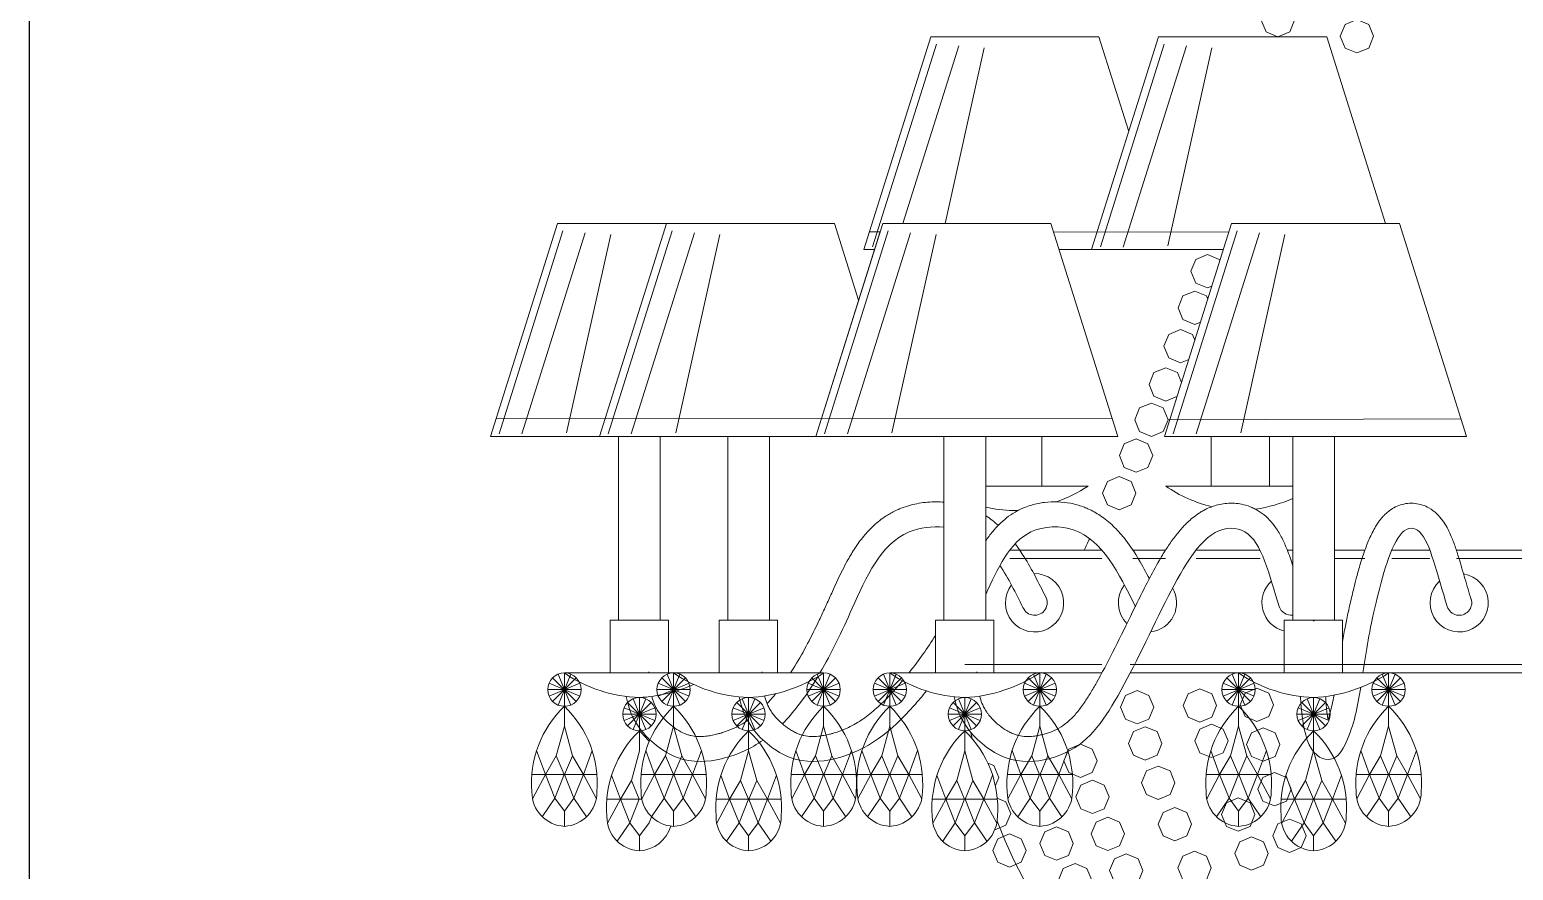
# Model space of a CAD drawing. Header units: inches. Extents: x 274057 to 444617, y 490067 to 635630.
# Drawn here: x 325724.4 to 325946.8, y 532542.6 to 532668.7 of the extents above; entities that cross this region are included whole.
import ezdxf

# ---------------------------------------------------------------- set-up
doc = ezdxf.new("R2010")
doc.units = ezdxf.units.IN
doc.header["$MEASUREMENT"] = 0
doc.linetypes.add('HIDDEN', pattern=[0.375, 0.25, -0.125])
for name, color, linetype in [('CQ SPOT DETAIL DIMENSION', 9, 'Continuous'), ('CQ-legend tex box', 3, 'Continuous'), ('E-LITE-FIXT-NORM-CEILING', 3, 'Continuous')]:
    doc.layers.add(name, color=color, linetype=linetype)
doc.layers.add('Glass', color=4, linetype='Continuous', lineweight=0)

# ---------------------------------------------------------------- blocks, each defined once
blk = doc.blocks.new('crystal ch 21')
at = {"layer": 'Glass', "lineweight": 0}
for p, q in [((38913.41, 39402.71), (38875.11, 39524.48)), ((39050, 39402.71), (39011.7, 39524.48)), ((38872.99, 39403.36), (38846.47, 39522.23)), ((38899.69, 39402.61), (38861.72, 39523.34)), ((39006.6, 39416.72), (38983.06, 39522.23)), ((39031.84, 39416.72), (38998.31, 39523.34)), ((38829.25, 39291.21), (38802.73, 39410.07)), ((38855.96, 39290.46), (38817.99, 39411.19)), ((38869.67, 39290.56), (38831.38, 39412.33)), ((38941.56, 39411.71), (38836.35, 39411.63)), ((39038.47, 39291.21), (39011.95, 39410.07)), ((39065.18, 39290.46), (39027.21, 39411.19)), ((39078.89, 39290.56), (39040.6, 39412.33)), ((39084.15, 39288.98), (39045.44, 39412.04)), ((39051.9, 39411.79), (39045.52, 39411.79)), ((39168.16, 39291.21), (39141.64, 39410.07)), ((39194.87, 39290.46), (39156.9, 39411.19)), ((39208.58, 39290.56), (39170.29, 39412.33)), ((39233.65, 39291.21), (39207.13, 39410.07)), ((39260.35, 39290.46), (39222.38, 39411.19)), ((39274.07, 39290.56), (39235.77, 39412.33)), ((38872.83, 39299.04), (38697.04, 39299.47)), ((39275.92, 39299.78), (38906.26, 39299.47)), ((38731.25, 39133.19), (38749.73, 39140.85)), ((38749.73, 39133.19), (38731.25, 39140.85)), ((38749.73, 39140.85), (38731.25, 39133.19)), ((38731.25, 39140.85), (38749.73, 39133.19)), ((38733.42, 39129.95), (38747.56, 39144.09)), ((38747.56, 39129.95), (38733.42, 39144.09)), ((38747.56, 39144.09), (38733.42, 39129.95)), ((38733.42, 39144.09), (38747.56, 39129.95)), ((38736.67, 39127.78), (38744.32, 39146.26)), ((38744.32, 39127.78), (38736.67, 39146.26)), ((38744.32, 39146.26), (38736.67, 39127.78)), ((38736.67, 39146.26), (38744.32, 39127.78)), ((38740.49, 39127.02), (38740.49, 39147.02)), ((38740.49, 39147.02), (38740.49, 39127.02)), ((38821.25, 39133.19), (38839.73, 39140.85)), ((38839.73, 39133.19), (38821.25, 39140.85)), ((38839.73, 39140.85), (38821.25, 39133.19)), ((38821.25, 39140.85), (38839.73, 39133.19)), ((38823.42, 39129.95), (38837.56, 39144.09)), ((38837.56, 39129.95), (38823.42, 39144.09)), ((38837.56, 39144.09), (38823.42, 39129.95)), ((38823.42, 39144.09), (38837.56, 39129.95)), ((38826.67, 39127.78), (38834.32, 39146.26)), ((38834.32, 39127.78), (38826.67, 39146.26)), ((38834.32, 39146.26), (38826.67, 39127.78)), ((38826.67, 39146.26), (38834.32, 39127.78)), ((38830.49, 39127.02), (38830.49, 39147.02)), ((38830.49, 39147.02), (38830.49, 39127.02)), ((38940.47, 39133.19), (38958.95, 39140.85)), ((38958.95, 39133.19), (38940.47, 39140.85)), ((38958.95, 39140.85), (38940.47, 39133.19)), ((38940.47, 39140.85), (38958.95, 39133.19)), ((38942.64, 39129.95), (38956.78, 39144.09)), ((38956.78, 39129.95), (38942.64, 39144.09)), ((38956.78, 39144.09), (38942.64, 39129.95)), ((38942.64, 39144.09), (38956.78, 39129.95)), ((38945.89, 39127.78), (38953.54, 39146.26)), ((38953.54, 39127.78), (38945.89, 39146.26)), ((38953.54, 39146.26), (38945.89, 39127.78)), ((38945.89, 39146.26), (38953.54, 39127.78)), ((38949.71, 39127.02), (38949.71, 39147.02)), ((38949.71, 39147.02), (38949.71, 39127.02)), ((39030.47, 39133.19), (39048.95, 39140.85)), ((39048.95, 39133.19), (39030.47, 39140.85)), ((39048.95, 39140.85), (39030.47, 39133.19)), ((39030.47, 39140.85), (39048.95, 39133.19)), ((39032.64, 39129.95), (39046.78, 39144.09)), ((39046.78, 39129.95), (39032.64, 39144.09)), ((39046.78, 39144.09), (39032.64, 39129.95)), ((39032.64, 39144.09), (39046.78, 39129.95)), ((39035.89, 39127.78), (39043.54, 39146.26)), ((39043.54, 39127.78), (39035.89, 39146.26)), ((39043.54, 39146.26), (39035.89, 39127.78)), ((39035.89, 39146.26), (39043.54, 39127.78)), ((39039.71, 39127.02), (39039.71, 39147.02)), ((39039.71, 39147.02), (39039.71, 39127.02)), ((39070.16, 39133.19), (39088.64, 39140.85)), ((39088.64, 39133.19), (39070.16, 39140.85)), ((39088.64, 39140.85), (39070.16, 39133.19)), ((39070.16, 39140.85), (39088.64, 39133.19)), ((39072.33, 39129.95), (39086.47, 39144.09)), ((39086.47, 39129.95), (39072.33, 39144.09)), ((39086.47, 39144.09), (39072.33, 39129.95)), ((39072.33, 39144.09), (39086.47, 39129.95)), ((39075.58, 39127.78), (39083.23, 39146.26)), ((39083.23, 39127.78), (39075.58, 39146.26)), ((39083.23, 39146.26), (39075.58, 39127.78)), ((39075.58, 39146.26), (39083.23, 39127.78)), ((39079.4, 39127.02), (39079.4, 39147.02)), ((39079.4, 39147.02), (39079.4, 39127.02)), ((39160.16, 39133.19), (39178.64, 39140.85)), ((39178.64, 39133.19), (39160.16, 39140.85)), ((39178.64, 39140.85), (39160.16, 39133.19)), ((39160.16, 39140.85), (39178.64, 39133.19)), ((39162.33, 39129.95), (39176.47, 39144.09)), ((39176.47, 39129.95), (39162.33, 39144.09)), ((39176.47, 39144.09), (39162.33, 39129.95)), ((39162.33, 39144.09), (39176.47, 39129.95)), ((39165.58, 39127.78), (39173.23, 39146.26)), ((39173.23, 39127.78), (39165.58, 39146.26)), ((39173.23, 39146.26), (39165.58, 39127.78)), ((39165.58, 39146.26), (39173.23, 39127.78)), ((39169.4, 39127.02), (39169.4, 39147.02)), ((39169.4, 39147.02), (39169.4, 39127.02)), ((39225.65, 39133.19), (39244.13, 39140.85)), ((39244.13, 39133.19), (39225.65, 39140.85)), ((39244.13, 39140.85), (39225.65, 39133.19)), ((39225.65, 39140.85), (39244.13, 39133.19)), ((39227.82, 39129.95), (39241.96, 39144.09)), ((39241.96, 39129.95), (39227.82, 39144.09)), ((39241.96, 39144.09), (39227.82, 39129.95)), ((39227.82, 39144.09), (39241.96, 39129.95)), ((39231.06, 39127.78), (39238.72, 39146.26)), ((39238.72, 39127.78), (39231.06, 39146.26)), ((39238.72, 39146.26), (39231.06, 39127.78)), ((39231.06, 39146.26), (39238.72, 39127.78)), ((39234.89, 39127.02), (39234.89, 39147.02)), ((39234.89, 39147.02), (39234.89, 39127.02)), ((38730.49, 39137.02), (38750.49, 39137.02)), ((38750.49, 39137.02), (38730.49, 39137.02)), ((38785.49, 39112.3), (38785.49, 39132.3)), ((38785.49, 39132.3), (38785.49, 39112.3)), ((38820.49, 39137.02), (38840.49, 39137.02)), ((38840.49, 39137.02), (38820.49, 39137.02)), ((38939.71, 39137.02), (38959.71, 39137.02)), ((38959.71, 39137.02), (38939.71, 39137.02)), ((38994.71, 39112.3), (38994.71, 39132.3)), ((38994.71, 39132.3), (38994.71, 39112.3)), ((39029.71, 39137.02), (39049.71, 39137.02)), ((39049.71, 39137.02), (39029.71, 39137.02)), ((39069.4, 39137.02), (39089.4, 39137.02)), ((39089.4, 39137.02), (39069.4, 39137.02)), ((39124.4, 39112.3), (39124.4, 39132.3)), ((39124.4, 39132.3), (39124.4, 39112.3)), ((39159.4, 39137.02), (39179.4, 39137.02)), ((39179.4, 39137.02), (39159.4, 39137.02)), ((39189.89, 39112.3), (39189.89, 39132.3)), ((39189.89, 39132.3), (39189.89, 39112.3)), ((39224.89, 39137.02), (39244.89, 39137.02)), ((39244.89, 39137.02), (39224.89, 39137.02)), ((38776.25, 39118.47), (38794.73, 39126.12)), ((38794.73, 39118.47), (38776.25, 39126.12)), ((38794.73, 39126.12), (38776.25, 39118.47)), ((38776.25, 39126.12), (38794.73, 39118.47)), ((38778.42, 39115.23), (38792.56, 39129.37)), ((38792.56, 39115.23), (38778.42, 39129.37)), ((38792.56, 39129.37), (38778.42, 39115.23)), ((38778.42, 39129.37), (38792.56, 39115.23)), ((38781.67, 39113.06), (38789.32, 39131.54)), ((38789.32, 39113.06), (38781.67, 39131.54)), ((38789.32, 39131.54), (38781.67, 39113.06)), ((38781.67, 39131.54), (38789.32, 39113.06)), ((38985.47, 39118.47), (39003.95, 39126.12)), ((39003.95, 39118.47), (38985.47, 39126.12)), ((39003.95, 39126.12), (38985.47, 39118.47)), ((38985.47, 39126.12), (39003.95, 39118.47)), ((38987.64, 39115.23), (39001.78, 39129.37)), ((39001.78, 39115.23), (38987.64, 39129.37)), ((39001.78, 39129.37), (38987.64, 39115.23)), ((38987.64, 39129.37), (39001.78, 39115.23)), ((38990.89, 39113.06), (38998.54, 39131.54)), ((38998.54, 39113.06), (38990.89, 39131.54)), ((38998.54, 39131.54), (38990.89, 39113.06)), ((38990.89, 39131.54), (38998.54, 39113.06)), ((39115.16, 39118.47), (39133.64, 39126.12)), ((39133.64, 39118.47), (39115.16, 39126.12)), ((39133.64, 39126.12), (39115.16, 39118.47)), ((39115.16, 39126.12), (39133.64, 39118.47)), ((39117.33, 39115.23), (39131.47, 39129.37)), ((39131.47, 39115.23), (39117.33, 39129.37)), ((39131.47, 39129.37), (39117.33, 39115.23)), ((39117.33, 39129.37), (39131.47, 39115.23)), ((39120.58, 39113.06), (39128.23, 39131.54)), ((39128.23, 39113.06), (39120.58, 39131.54)), ((39128.23, 39131.54), (39120.58, 39113.06)), ((39120.58, 39131.54), (39128.23, 39113.06)), ((39180.65, 39118.47), (39199.13, 39126.12)), ((39199.13, 39118.47), (39180.65, 39126.12)), ((39199.13, 39126.12), (39180.65, 39118.47)), ((39180.65, 39126.12), (39199.13, 39118.47)), ((39182.82, 39115.23), (39196.96, 39129.37)), ((39196.96, 39115.23), (39182.82, 39129.37)), ((39196.96, 39129.37), (39182.82, 39115.23)), ((39182.82, 39129.37), (39196.96, 39115.23)), ((39186.06, 39113.06), (39193.72, 39131.54)), ((39193.72, 39113.06), (39186.06, 39131.54)), ((39193.72, 39131.54), (39186.06, 39113.06)), ((39186.06, 39131.54), (39193.72, 39113.06)), ((38775.49, 39122.3), (38795.49, 39122.3)), ((38795.49, 39122.3), (38775.49, 39122.3)), ((38984.71, 39122.3), (39004.71, 39122.3)), ((39004.71, 39122.3), (38984.71, 39122.3)), ((39114.4, 39122.3), (39134.4, 39122.3)), ((39134.4, 39122.3), (39114.4, 39122.3)), ((39179.89, 39122.3), (39199.89, 39122.3)), ((39199.89, 39122.3), (39179.89, 39122.3)), ((38720.82, 39086.05), (38741.75, 39086.05)), ((38760.16, 39086.05), (38739.23, 39086.05)), ((38810.82, 39086.05), (38831.75, 39086.05)), ((38850.16, 39086.05), (38829.23, 39086.05)), ((38930.04, 39086.05), (38950.97, 39086.05)), ((38969.39, 39086.05), (38948.46, 39086.05)), ((39020.04, 39086.05), (39040.97, 39086.05)), ((39059.39, 39086.05), (39038.46, 39086.05)), ((39059.73, 39086.05), (39080.66, 39086.05)), ((39099.07, 39086.05), (39078.14, 39086.05)), ((39149.73, 39086.05), (39170.66, 39086.05)), ((39189.07, 39086.05), (39168.14, 39086.05)), ((39215.22, 39086.05), (39236.15, 39086.05)), ((39254.56, 39086.05), (39233.63, 39086.05)), ((38765.82, 39071.33), (38786.75, 39071.33)), ((38805.16, 39071.33), (38784.23, 39071.33)), ((38975.04, 39071.33), (38995.97, 39071.33)), ((39014.39, 39071.33), (38993.46, 39071.33)), ((39104.73, 39071.33), (39125.66, 39071.33)), ((39144.07, 39071.33), (39123.14, 39071.33)), ((39188.5, 39071.33), (39191.15, 39071.33)), ((39209.56, 39071.33), (39188.63, 39071.33))]:
    blk.add_line(p, q, dxfattribs=at)
for points in [[(38806.9, 39548.82), (38799.83, 39545.89), (38796.9, 39538.82), (38799.83, 39531.75), (38806.9, 39528.82), (38813.98, 39531.75), (38816.9, 39538.82), (38813.98, 39545.89)], [(38759.52, 39539.11), (38752.45, 39536.18), (38749.52, 39529.11), (38752.45, 39522.03), (38759.52, 39519.11), (38766.59, 39522.03), (38769.52, 39529.11), (38766.59, 39536.18)], [(38882.83, 39309.04), (38875.76, 39306.11), (38872.83, 39299.04), (38875.76, 39291.97), (38882.83, 39289.04), (38889.9, 39291.97), (38892.83, 39299.04), (38889.9, 39306.11)], [(38772.99, 39288.98), (38797.99, 39288.98), (38797.99, 39178.78), (38772.99, 39178.78)], [(38892.01, 39287.5), (38884.94, 39284.57), (38882.01, 39277.5), (38884.94, 39270.43), (38892.01, 39267.5), (38899.08, 39270.43), (38902.01, 39277.5), (38899.08, 39284.57)], [(38982.21, 39288.98), (39007.21, 39288.98), (39007.21, 39178.78), (38982.21, 39178.78)], [(39111.9, 39288.98), (39136.9, 39288.98), (39136.9, 39178.78), (39111.9, 39178.78)], [(39177.39, 39288.98), (39202.39, 39288.98), (39202.39, 39178.78), (39177.39, 39178.78)], [(38902.09, 39264.91), (38895.02, 39261.98), (38892.09, 39254.91), (38895.02, 39247.84), (38902.09, 39244.91), (38909.16, 39247.84), (38912.09, 39254.91), (38909.16, 39261.98)], [(38768.13, 39178.78), (38803.13, 39178.78), (38803.13, 39147.02), (38768.13, 39147.02)], [(38977.35, 39178.78), (39012.35, 39178.78), (39012.35, 39147.02), (38977.35, 39147.02)], [(39107.04, 39178.78), (39142.04, 39178.78), (39142.04, 39147.02), (39107.04, 39147.02)], [(39172.52, 39178.78), (39207.53, 39178.78), (39207.53, 39147.02), (39172.52, 39147.02)], [(38819.49, 39137.92), (38812.42, 39134.99), (38809.49, 39127.92), (38812.42, 39120.85), (38819.49, 39117.92), (38826.56, 39120.85), (38829.49, 39127.92), (38826.56, 39134.99)], [(38853.69, 39137.51), (38846.62, 39134.58), (38843.69, 39127.51), (38846.62, 39120.43), (38853.69, 39117.51), (38860.76, 39120.43), (38863.69, 39127.51), (38860.76, 39134.58)], [(38891.35, 39136.46), (38884.28, 39133.53), (38881.35, 39126.46), (38884.28, 39119.39), (38891.35, 39116.46), (38898.42, 39119.39), (38901.35, 39126.46), (38898.42, 39133.53)], [(38815.69, 39114.08), (38808.62, 39111.15), (38805.69, 39104.08), (38808.62, 39097), (38815.69, 39094.08), (38822.76, 39097), (38825.69, 39104.08), (38822.76, 39111.15)], [(38846.72, 39116.26), (38839.65, 39113.33), (38836.72, 39106.26), (38839.65, 39099.19), (38846.72, 39096.26), (38853.79, 39099.19), (38856.72, 39106.26), (38853.79, 39113.33)], [(38886.47, 39114.75), (38879.4, 39111.82), (38876.47, 39104.75), (38879.4, 39097.68), (38886.47, 39094.75), (38893.54, 39097.68), (38896.47, 39104.75), (38893.54, 39111.82)], [(38925.34, 39104.32), (38918.27, 39101.39), (38915.34, 39094.32), (38918.27, 39087.24), (38925.34, 39084.32), (38932.41, 39087.24), (38935.34, 39094.32), (38932.41, 39101.39)], [(38878.66, 39091.19), (38871.59, 39088.26), (38868.66, 39081.19), (38871.59, 39074.12), (38878.66, 39071.19), (38885.73, 39074.12), (38888.66, 39081.19), (38885.73, 39088.26)], [(38808.91, 39087.25), (38801.84, 39084.32), (38798.91, 39077.25), (38801.84, 39070.18), (38808.91, 39067.25), (38815.98, 39070.18), (38818.91, 39077.25), (38815.98, 39084.32)], [(38918.11, 39082.65), (38911.04, 39079.72), (38908.11, 39072.65), (38911.04, 39065.58), (38918.11, 39062.65), (38925.18, 39065.58), (38928.11, 39072.65), (38925.18, 39079.72)], [(38830.68, 39072.02), (38823.61, 39069.09), (38820.68, 39062.02), (38823.61, 39054.95), (38830.68, 39052.02), (38837.75, 39054.95), (38840.68, 39062.02), (38837.75, 39069.09)], [(38868.69, 39066.29), (38861.62, 39063.36), (38858.69, 39056.29), (38861.62, 39049.21), (38868.69, 39046.29), (38875.76, 39049.21), (38878.69, 39056.29), (38875.76, 39063.36)], [(38799.96, 39059.34), (38792.89, 39056.41), (38789.96, 39049.34), (38792.89, 39042.27), (38799.96, 39039.34), (38807.03, 39042.27), (38809.96, 39049.34), (38807.03, 39056.41)], [(38908.91, 39060.45), (38901.84, 39057.52), (38898.91, 39050.45), (38901.84, 39043.38), (38908.91, 39040.45), (38915.98, 39043.38), (38918.91, 39050.45), (38915.98, 39057.52)], [(38939.66, 39054.64), (38932.58, 39051.71), (38929.66, 39044.64), (38932.58, 39037.57), (38939.66, 39034.64), (38946.73, 39037.57), (38949.66, 39044.64), (38946.73, 39051.71)], [(38822.66, 39048.68), (38815.59, 39045.75), (38812.66, 39038.68), (38815.59, 39031.61), (38822.66, 39028.68), (38829.73, 39031.61), (38832.66, 39038.68), (38829.73, 39045.75)], [(38967.9, 39050.49), (38960.83, 39047.56), (38957.9, 39040.49), (38960.83, 39033.42), (38967.9, 39030.49), (38974.98, 39033.42), (38977.9, 39040.49), (38974.98, 39047.56)], [(38856.91, 39040.03), (38849.84, 39037.1), (38846.91, 39030.03), (38849.84, 39022.96), (38856.91, 39020.03), (38863.98, 39022.96), (38866.91, 39030.03), (38863.98, 39037.1)], [(38897.86, 39038.49), (38890.79, 39035.56), (38887.86, 39028.49), (38890.79, 39021.42), (38897.86, 39018.49), (38904.93, 39021.42), (38907.86, 39028.49), (38904.93, 39035.56)], [(38928.6, 39032.68), (38921.53, 39029.75), (38918.6, 39022.68), (38921.53, 39015.61), (38928.6, 39012.68), (38935.67, 39015.61), (38938.6, 39022.68), (38935.67, 39029.75)]]:
    blk.add_lwpolyline(points, close=True, dxfattribs=at)
for points in [[(38742.38, 39416.72), (38777.65, 39528.88), (38878.48, 39528.88), (38918.66, 39401.13), (38839.65, 39401.13)], [(39048.87, 39401.13), (39055.25, 39401.13), (39015.07, 39528.88), (39015.07, 39528.88), (38914.25, 39528.88), (38896.36, 39472.02)], [(38696.06, 39288.98), (38874.93, 39288.98), (38834.75, 39416.72), (38834.75, 39416.72), (38733.92, 39416.72), (38693.74, 39288.98), (38872.61, 39288.98)], [(38905.28, 39288.98), (39084.15, 39288.98), (39043.97, 39416.72), (39043.97, 39416.72), (38943.14, 39416.72), (38902.96, 39288.98), (39081.83, 39288.98)], [(39034.97, 39288.98), (39213.84, 39288.98), (39173.66, 39416.72), (39173.66, 39416.72), (39072.83, 39416.72), (39058.4, 39370.84)], [(39100.46, 39288.98), (39279.32, 39288.98), (39239.14, 39416.72), (39239.14, 39416.72), (39138.32, 39416.72)], [(38874.07, 39401.13), (38938.23, 39401.13)], [(38876.39, 39401.13), (38938.23, 39401.13)], [(39048.87, 39401.13), (39052.93, 39401.13)], [(38846.55, 39379.2), (38849.15, 39378.12), (38856.22, 39381.05), (38859.15, 39388.12), (38856.22, 39395.19), (38849.15, 39398.12), (38842.08, 39395.19), (38841.76, 39394.43)], [(38853.33, 39357.64), (38856.81, 39356.2), (38863.88, 39359.12), (38866.81, 39366.2), (38863.88, 39373.27), (38856.81, 39376.2), (38849.74, 39373.27), (38848.99, 39371.45)], [(38860.39, 39335.2), (38865.3, 39333.17), (38872.37, 39336.1), (38875.3, 39343.17), (38872.37, 39350.24), (38865.3, 39353.17), (38858.22, 39350.24), (38856.77, 39346.72)], [(38867.13, 39313.14), (38874.2, 39310.21), (38881.27, 39313.14), (38884.2, 39320.21), (38881.27, 39327.29), (38874.2, 39330.21), (38867.13, 39327.29), (38864.71, 39321.45)], [(38846.87, 39288.98), (38846.87, 39259.17), (38811.86, 39259.17), (38811.86, 39288.98)], [(38982.21, 39259.17), (38948.45, 39259.17), (38948.45, 39288.98)], [(39032.65, 39288.98), (39211.52, 39288.98)], [(39098.14, 39288.98), (39277, 39288.98)], [(38920.82, 39259.17), (38982.21, 39259.17)], [(38666.86, 39220.71), (38633.84, 39220.71)], [(38666.86, 39215.71), (38633.84, 39215.71)], [(38666.86, 39220.71), (38699.87, 39220.71)], [(38666.86, 39215.71), (38699.87, 39215.71)], [(38715.77, 39220.71), (38738.66, 39220.71)], [(38715.77, 39215.71), (38738.66, 39215.71)], [(38754.75, 39220.71), (38772.99, 39220.71)], [(38754.75, 39215.71), (38772.99, 39215.71)], [(38797.99, 39220.71), (38801.27, 39220.71)], [(38817.64, 39220.71), (38856.02, 39220.71)], [(38817.64, 39215.71), (38856.02, 39215.71)], [(38874.35, 39220.71), (38893.85, 39220.71)], [(38874.35, 39215.71), (38893.85, 39215.71)], [(38912.6, 39220.71), (38967.76, 39220.71)], [(38912.6, 39215.71), (38967.76, 39215.71)], [(38438.19, 39152.02), (38666.86, 39152.02)], [(38895.52, 39152.02), (38666.86, 39152.02)], [(38994.71, 39152.02), (38912.49, 39152.02)], [(38438.19, 39147.02), (38666.86, 39147.02)], [(38895.52, 39147.02), (38666.86, 39147.02)], [(38994.71, 39147.02), (38912.49, 39147.02)], [(38740.49, 39055), (38740.49, 39064.02), (38734.76, 39071.85), (38729.1, 39086.06), (38723.79, 39100.49), (38729.1, 39086.06), (38735.63, 39097.22), (38740.49, 39115.08), (38740.49, 39127.02), (38740.49, 39115.08), (38735.63, 39097.22), (38740.38, 39086.05), (38734.76, 39071.85), (38727.21, 39060.78), (38734.76, 39071.85), (38729.1, 39086.06), (38721.35, 39071.55), (38729.1, 39086.06), (38720.82, 39086.05), (38740.38, 39086.05)], [(38740.49, 39055), (38740.49, 39064.02), (38746.23, 39071.85), (38751.89, 39086.06), (38757.19, 39100.49), (38751.89, 39086.06), (38745.36, 39097.22), (38740.49, 39115.08), (38740.49, 39127.02), (38740.49, 39115.08), (38745.36, 39097.22), (38740.61, 39086.05), (38746.23, 39071.85), (38753.78, 39060.78), (38746.23, 39071.85), (38751.89, 39086.06), (38759.63, 39071.55), (38751.89, 39086.06), (38760.16, 39086.05), (38740.61, 39086.05)], [(38830.49, 39055), (38830.49, 39064.02), (38824.76, 39071.85), (38819.1, 39086.06), (38813.79, 39100.49), (38819.1, 39086.06), (38825.63, 39097.22), (38830.49, 39115.08), (38830.49, 39127.02), (38830.49, 39115.08), (38825.63, 39097.22), (38830.38, 39086.05), (38824.76, 39071.85), (38817.21, 39060.78), (38824.76, 39071.85), (38819.1, 39086.06), (38811.35, 39071.55), (38819.1, 39086.06), (38810.82, 39086.05), (38830.38, 39086.05)], [(38830.49, 39055), (38830.49, 39064.02), (38836.23, 39071.85), (38841.89, 39086.06), (38847.19, 39100.49), (38841.89, 39086.06), (38835.36, 39097.22), (38830.49, 39115.08), (38830.49, 39127.02), (38830.49, 39115.08), (38835.36, 39097.22), (38830.61, 39086.05), (38836.23, 39071.85), (38843.78, 39060.78), (38836.23, 39071.85), (38841.89, 39086.06), (38849.63, 39071.55), (38841.89, 39086.06), (38850.16, 39086.05), (38830.61, 39086.05)], [(38949.71, 39055), (38949.71, 39064.02), (38943.98, 39071.85), (38938.32, 39086.06), (38933.02, 39100.49), (38938.32, 39086.06), (38944.85, 39097.22), (38949.71, 39115.08), (38949.71, 39127.02), (38949.71, 39115.08), (38944.85, 39097.22), (38949.6, 39086.05), (38943.98, 39071.85), (38936.43, 39060.78), (38943.98, 39071.85), (38938.32, 39086.06), (38930.58, 39071.55), (38938.32, 39086.06), (38930.04, 39086.05), (38949.6, 39086.05)], [(38949.71, 39055), (38949.71, 39064.02), (38955.45, 39071.85), (38961.11, 39086.06), (38966.41, 39100.49), (38961.11, 39086.06), (38954.58, 39097.22), (38949.71, 39115.08), (38949.71, 39127.02), (38949.71, 39115.08), (38954.58, 39097.22), (38949.83, 39086.05), (38955.45, 39071.85), (38963, 39060.78), (38955.45, 39071.85), (38961.11, 39086.06), (38968.85, 39071.55), (38961.11, 39086.06), (38969.39, 39086.05), (38949.83, 39086.05)], [(39039.71, 39055), (39039.71, 39064.02), (39033.98, 39071.85), (39028.32, 39086.06), (39023.02, 39100.49), (39028.32, 39086.06), (39034.85, 39097.22), (39039.71, 39115.08), (39039.71, 39127.02), (39039.71, 39115.08), (39034.85, 39097.22), (39039.6, 39086.05), (39033.98, 39071.85), (39026.43, 39060.78), (39033.98, 39071.85), (39028.32, 39086.06), (39020.58, 39071.55), (39028.32, 39086.06), (39020.04, 39086.05), (39039.6, 39086.05)], [(39039.71, 39055), (39039.71, 39064.02), (39045.45, 39071.85), (39051.11, 39086.06), (39056.41, 39100.49), (39051.11, 39086.06), (39044.58, 39097.22), (39039.71, 39115.08), (39039.71, 39127.02), (39039.71, 39115.08), (39044.58, 39097.22), (39039.83, 39086.05), (39045.45, 39071.85), (39053, 39060.78), (39045.45, 39071.85), (39051.11, 39086.06), (39058.85, 39071.55), (39051.11, 39086.06), (39059.39, 39086.05), (39039.83, 39086.05)], [(39079.4, 39055), (39079.4, 39064.02), (39073.67, 39071.85), (39068.01, 39086.06), (39062.7, 39100.49), (39068.01, 39086.06), (39074.54, 39097.22), (39079.4, 39115.08), (39079.4, 39127.02), (39079.4, 39115.08), (39074.54, 39097.22), (39079.29, 39086.05), (39073.67, 39071.85), (39066.12, 39060.78), (39073.67, 39071.85), (39068.01, 39086.06), (39060.26, 39071.55), (39068.01, 39086.06), (39059.73, 39086.05), (39079.29, 39086.05)], [(39079.4, 39055), (39079.4, 39064.02), (39085.14, 39071.85), (39090.8, 39086.06), (39096.1, 39100.49), (39090.8, 39086.06), (39084.27, 39097.22), (39079.4, 39115.08), (39079.4, 39127.02), (39079.4, 39115.08), (39084.27, 39097.22), (39079.52, 39086.05), (39085.14, 39071.85), (39092.69, 39060.78), (39085.14, 39071.85), (39090.8, 39086.06), (39098.54, 39071.55), (39090.8, 39086.06), (39099.07, 39086.05), (39079.52, 39086.05)], [(39169.4, 39055), (39169.4, 39064.02), (39163.67, 39071.85), (39158.01, 39086.06), (39152.7, 39100.49), (39158.01, 39086.06), (39164.54, 39097.22), (39169.4, 39115.08), (39169.4, 39127.02), (39169.4, 39115.08), (39164.54, 39097.22), (39169.29, 39086.05), (39163.67, 39071.85), (39156.12, 39060.78), (39163.67, 39071.85), (39158.01, 39086.06), (39150.26, 39071.55), (39158.01, 39086.06), (39149.73, 39086.05), (39169.29, 39086.05)], [(39169.4, 39055), (39169.4, 39064.02), (39175.14, 39071.85), (39180.8, 39086.06), (39186.1, 39100.49), (39180.8, 39086.06), (39174.27, 39097.22), (39169.4, 39115.08), (39169.4, 39127.02), (39169.4, 39115.08), (39174.27, 39097.22), (39169.52, 39086.05), (39175.14, 39071.85), (39182.69, 39060.78), (39175.14, 39071.85), (39180.8, 39086.06), (39188.54, 39071.55), (39180.8, 39086.06), (39189.07, 39086.05), (39169.52, 39086.05)], [(39234.89, 39055), (39234.89, 39064.02), (39229.15, 39071.85), (39223.5, 39086.06), (39218.19, 39100.49), (39223.5, 39086.06), (39230.02, 39097.22), (39234.89, 39115.08), (39234.89, 39127.02), (39234.89, 39115.08), (39230.02, 39097.22), (39234.77, 39086.05), (39229.15, 39071.85), (39221.61, 39060.78), (39229.15, 39071.85), (39223.5, 39086.06), (39215.75, 39071.55), (39223.5, 39086.06), (39215.22, 39086.05), (39234.77, 39086.05)], [(39234.89, 39055), (39234.89, 39064.02), (39240.62, 39071.85), (39246.28, 39086.06), (39251.59, 39100.49), (39246.28, 39086.06), (39239.75, 39097.22), (39234.89, 39115.08), (39234.89, 39127.02), (39234.89, 39115.08), (39239.75, 39097.22), (39235.01, 39086.05), (39240.62, 39071.85), (39248.17, 39060.78), (39240.62, 39071.85), (39246.28, 39086.06), (39254.03, 39071.55), (39246.28, 39086.06), (39254.56, 39086.05), (39235.01, 39086.05)], [(38785.49, 39040.28), (38785.49, 39049.3), (38779.76, 39057.13), (38774.1, 39071.33), (38768.79, 39085.77), (38774.1, 39071.33), (38780.63, 39082.5), (38785.49, 39100.36), (38785.49, 39112.3), (38785.49, 39100.36), (38780.63, 39082.5), (38785.38, 39071.33), (38779.76, 39057.13), (38772.21, 39046.06), (38779.76, 39057.13), (38774.1, 39071.33), (38766.35, 39056.83), (38774.1, 39071.33), (38765.82, 39071.33), (38785.38, 39071.33)], [(38785.49, 39040.28), (38785.49, 39049.3), (38791.23, 39057.13), (38796.89, 39071.33), (38802.19, 39085.77), (38796.89, 39071.33), (38790.36, 39082.5), (38785.49, 39100.36), (38785.49, 39112.3), (38785.49, 39100.36), (38790.36, 39082.5), (38785.61, 39071.33), (38791.23, 39057.13), (38798.78, 39046.06), (38791.23, 39057.13), (38796.89, 39071.33), (38804.63, 39056.83), (38796.89, 39071.33), (38805.16, 39071.33), (38785.61, 39071.33)], [(38994.71, 39040.28), (38994.71, 39049.3), (38988.98, 39057.13), (38983.32, 39071.33), (38978.02, 39085.77), (38983.32, 39071.33), (38989.85, 39082.5), (38994.71, 39100.36), (38994.71, 39112.3), (38994.71, 39100.36), (38989.85, 39082.5), (38994.6, 39071.33), (38988.98, 39057.13), (38981.43, 39046.06), (38988.98, 39057.13), (38983.32, 39071.33), (38975.58, 39056.83), (38983.32, 39071.33), (38975.04, 39071.33), (38994.6, 39071.33)], [(38994.71, 39040.28), (38994.71, 39049.3), (39000.45, 39057.13), (39006.11, 39071.33), (39011.41, 39085.77), (39006.11, 39071.33), (38999.58, 39082.5), (38994.71, 39100.36), (38994.71, 39112.3), (38994.71, 39100.36), (38999.58, 39082.5), (38994.83, 39071.33), (39000.45, 39057.13), (39008, 39046.06), (39000.45, 39057.13), (39006.11, 39071.33), (39013.85, 39056.83), (39006.11, 39071.33), (39014.39, 39071.33), (38994.83, 39071.33)], [(39124.4, 39040.28), (39124.4, 39049.3), (39118.67, 39057.13), (39113.01, 39071.33), (39107.7, 39085.77), (39113.01, 39071.33), (39119.54, 39082.5), (39124.4, 39100.36), (39124.4, 39112.3), (39124.4, 39100.36), (39119.54, 39082.5), (39124.29, 39071.33), (39118.67, 39057.13), (39111.12, 39046.06), (39118.67, 39057.13), (39113.01, 39071.33), (39105.26, 39056.83), (39113.01, 39071.33), (39104.73, 39071.33), (39124.29, 39071.33)], [(39124.4, 39040.28), (39124.4, 39049.3), (39130.14, 39057.13), (39135.8, 39071.33), (39141.1, 39085.77), (39135.8, 39071.33), (39129.27, 39082.5), (39124.4, 39100.36), (39124.4, 39112.3), (39124.4, 39100.36), (39129.27, 39082.5), (39124.52, 39071.33), (39130.14, 39057.13), (39137.69, 39046.06), (39130.14, 39057.13), (39135.8, 39071.33), (39143.54, 39056.83), (39135.8, 39071.33), (39144.07, 39071.33), (39124.52, 39071.33)], [(39189.89, 39040.28), (39189.89, 39049.3), (39195.62, 39057.13), (39201.28, 39071.33), (39206.59, 39085.77), (39201.28, 39071.33), (39194.75, 39082.5), (39189.89, 39100.36), (39189.89, 39112.3), (39189.89, 39100.36), (39194.75, 39082.5), (39190.01, 39071.33), (39195.62, 39057.13), (39203.17, 39046.06), (39195.62, 39057.13), (39201.28, 39071.33), (39209.03, 39056.83), (39201.28, 39071.33), (39209.56, 39071.33), (39190.01, 39071.33)], [(38980.86, 39092.92), (38977.26, 39091.43), (38974.33, 39084.35), (38976.37, 39079.42)], [(38975.24, 39071.91), (38970.03, 39069.76), (38967.1, 39062.69), (38970.03, 39055.61), (38976.81, 39052.8)], [(39189.89, 39040.28), (39189.89, 39049.3), (39184.15, 39057.13), (39182.7, 39060.79)]]:
    blk.add_lwpolyline(points, dxfattribs=at)
for points in [[(38797.99, 39259.17), (38874.23, 39259.17, -0.090772), (38846.55, 39246.8, -0.090772)], [(38939.67, 39249.72, -0.058633), (38920.82, 39259.17)], [(38820.36, 39245.34, -0.064728), (38797.99, 39251.74)], [(38982.21, 39246.58, -0.049223), (38965.82, 39244.45, -0.009049), (38962.56, 39244.67, -0.009049)], [(38923.21, 39220.71, -0.00134), (38919.81, 39227.57, -0.00134)], [(38740.49, 39147.02), (38830.49, 39147.02, -0.143523), (38785.49, 39132.3, -0.119734)], [(38785.49, 39132.3, -0.133521), (38740.49, 39147.02)], [(38949.71, 39147.02), (39039.71, 39147.02, -0.143523), (38994.71, 39132.3, -0.133521), (38949.71, 39147.02, 0.755489)], [(39079.4, 39147.02), (39169.4, 39147.02, -0.143523), (39124.4, 39132.3, -0.133521), (39079.4, 39147.02, 0.755489)], [(39144.89, 39147.02), (39234.89, 39147.02, -0.143523), (39189.89, 39132.3, -0.093471), (39157.38, 39140.15, -0.093471)]]:
    blk.add_lwpolyline(points, format="xyb", dxfattribs=at)
for centre in [(38740.49, 39137.02), (38830.49, 39137.02), (38949.71, 39137.02), (39039.71, 39137.02), (39079.4, 39137.02), (39169.4, 39137.02), (39234.89, 39137.02), (38785.49, 39122.3), (38994.71, 39122.3), (39124.4, 39122.3), (39189.89, 39122.3)]:
    blk.add_circle(centre, 10, dxfattribs=at)
for centre, radius, start, end in [((38698.16, 39189.14), 17.5, 98.59598, 47.83886), ((38952.9, 39189.14), 17.5, 88.56042, 37.78815), ((38799.02, 39189.25), 17.5, 283.59121, 47.83886), ((38885.15, 39189.14), 17.5, 149.47545, 263.55766), ((38885.15, 39189.14), 17.5, 314.71384, 37.85728), ((38698.16, 39189.14), 7.5, 162.13965, 342.13967), ((38799.02, 39189.25), 7.5, 262.11663, 342.13967), ((38952.85, 39189.18), 7.52, 148.90652, 338.16921), ((38799.02, 39189.25), 17.5, 216.71689, 219.36987), ((38784.53, 39080.89), 63.77, 133.67185, 184.61894), ((38696.46, 39080.89), 63.77, 355.38106, 46.32815), ((38874.53, 39080.89), 63.77, 133.67185, 184.61894), ((38786.46, 39080.89), 63.77, 355.38106, 46.32815), ((38993.75, 39080.89), 63.77, 133.67185, 184.61894), ((38905.68, 39080.89), 63.77, 355.38106, 46.32815), ((39083.75, 39080.89), 63.77, 133.67185, 184.61894), ((38995.68, 39080.89), 63.77, 355.38106, 46.32815), ((39123.44, 39080.89), 63.77, 133.67185, 184.61894), ((39035.37, 39080.89), 63.77, 355.38106, 46.32815), ((39213.44, 39080.89), 63.77, 133.67185, 184.61894), ((39125.37, 39080.89), 63.77, 355.38106, 46.32815), ((39278.92, 39080.89), 63.77, 133.67185, 184.61894), ((39190.85, 39080.89), 63.77, 355.38106, 46.32815), ((38829.53, 39066.17), 63.77, 133.67185, 184.61894), ((38741.46, 39066.17), 63.77, 355.38106, 46.32815), ((39038.75, 39066.17), 63.77, 133.67185, 184.61894), ((38666.86, 39178.22), 331.06, 347.69015, 348.33746), ((38950.68, 39066.17), 63.77, 355.38106, 46.32815), ((39168.44, 39066.17), 63.77, 133.67185, 184.61894), ((39080.37, 39066.17), 63.77, 355.38106, 46.32815), ((39233.92, 39066.17), 63.77, 133.67185, 141.47606), ((39145.85, 39066.17), 63.77, 355.38106, 46.32815), ((38741.53, 39075.54), 20.57, 179.40321, 267.09837), ((38739.45, 39075.54), 20.57, 272.90163, 0.59679), ((38831.53, 39075.54), 20.57, 179.40321, 267.09837), ((38829.45, 39075.54), 20.57, 272.90163, 0.59679), ((38950.75, 39075.54), 20.57, 179.40321, 267.09837), ((38948.67, 39075.54), 20.57, 272.90163, 0.59679), ((39040.75, 39075.54), 20.57, 179.40321, 267.09837), ((39038.67, 39075.54), 20.57, 272.90163, 0.59679), ((39080.44, 39075.54), 20.57, 179.40321, 267.09837), ((39078.36, 39075.54), 20.57, 272.90163, 0.59679), ((39170.44, 39075.54), 20.57, 179.40321, 267.09837), ((39168.36, 39075.54), 20.57, 272.90163, 0.59679), ((39235.93, 39075.54), 20.57, 179.40321, 267.09837), ((39233.85, 39075.54), 20.57, 272.90163, 0.59679), ((38786.53, 39060.82), 20.57, 179.40321, 267.09837), ((38784.45, 39060.82), 20.57, 272.90163, 0.59679), ((38995.75, 39060.82), 20.57, 179.40321, 267.09837), ((38993.67, 39060.82), 20.57, 272.90163, 0.59679), ((39125.44, 39060.82), 20.57, 179.40321, 267.09837), ((39123.36, 39060.82), 20.57, 272.90163, 0.59679), ((39188.85, 39060.82), 20.57, 272.90163, 0.59679), ((38666.86, 39178.22), 331.06, 201.27032, 270), ((38666.86, 39178.22), 331.06, 270, 338.72968), ((39190.93, 39060.82), 20.57, 195.96784, 267.09837)]:
    blk.add_arc(centre, radius, start, end, dxfattribs=at)
for points, knots in [([(38690.89, 39191.01), (38692.26, 39195.23), (38693.52, 39199.49), (38695.96, 39207.84), (38697.13, 39211.92), (38699.08, 39218.3), (38699.85, 39220.71), (38701.47, 39225.37), (38702.33, 39227.63), (38703.94, 39231.33), (38704.65, 39232.8), (38706.24, 39235.73), (38707.12, 39237.18), (38708.76, 39239.43), (38709.4, 39240.23), (38710.55, 39241.51), (38711.02, 39242), (38712.92, 39243.83), (38714.55, 39245.09), (38717.61, 39246.8), (38718.9, 39247.38), (38721.65, 39248.29), (38723.1, 39248.62), (38726.09, 39248.95), (38727.61, 39248.95), (38730.6, 39248.63), (38732.06, 39248.31), (38734.82, 39247.41), (38736.12, 39246.83), (38738.53, 39245.5), (38739.64, 39244.75), (38741.31, 39243.43), (38741.92, 39242.89), (38743.01, 39241.86), (38743.48, 39241.37), (38744.37, 39240.39), (38744.79, 39239.89), (38746.15, 39238.21), (38746.98, 39237.01), (38748.51, 39234.59), (38749.21, 39233.36), (38750.52, 39230.86), (38751.13, 39229.59), (38752.83, 39225.83), (38753.83, 39223.27), (38755.72, 39218.02), (38756.59, 39215.34), (38758.22, 39209.95), (38758.99, 39207.23), (38760.29, 39202.33), (38760.85, 39200.13), (38761.75, 39196.48), (38762.11, 39195), (38762.86, 39191.84), (38763.24, 39190.18), (38763.97, 39186.95), (38764.31, 39185.39), (38765.3, 39180.85), (38765.88, 39177.99), (38767.05, 39171.97), (38767.61, 39168.85), (38768.13, 39165.8)], [0, 0, 0, 0, 13.412984, 13.412984, 26.825967, 26.825967, 35.292611, 35.292611, 43.759255, 43.759255, 49.511693, 49.511693, 55.264131, 55.264131, 58.459349, 58.459349, 60.430874, 60.430874, 65.942261, 65.942261, 69.442008, 69.442008, 72.941756, 72.941756, 76.441503, 76.441503, 79.94125, 79.94125, 83.440997, 83.440997, 86.940744, 86.940744, 89.186138, 89.186138, 91.108236, 91.108236, 93.030334, 93.030334, 97.644227, 97.644227, 102.25812, 102.25812, 106.872013, 106.872013, 115.722652, 115.722652, 124.573291, 124.573291, 133.42393, 133.42393, 140.822408, 140.822408, 146.046976, 146.046976, 152.363525, 152.363525, 158.680074, 158.680074, 171.313172, 171.313172, 186.555048, 186.555048, 186.555048, 186.555048]), ([(38797.99, 39211.39), (38799.05, 39214.67), (38800.15, 39217.9), (38802.32, 39223.36), (38803.31, 39225.62), (38805.56, 39230.06), (38806.82, 39232.25), (38809.37, 39235.9), (38810.55, 39237.38), (38813.21, 39240.22), (38814.7, 39241.58), (38817.1, 39243.37), (38817.88, 39243.89), (38819.46, 39244.86), (38820.25, 39245.3), (38821.86, 39246.1), (38822.69, 39246.46), (38825.2, 39247.44), (38826.92, 39247.94), (38831.56, 39248.87), (38834.53, 39249.04), (38840.39, 39248.58), (38843.29, 39247.95), (38847.34, 39246.53), (38848.56, 39246.03), (38850.51, 39245.09), (38851.26, 39244.7), (38852.74, 39243.86), (38853.46, 39243.43), (38855.56, 39242.06), (38856.88, 39241.08), (38860.13, 39238.42), (38861.97, 39236.65), (38865.43, 39232.94), (38867.05, 39231), (38870.15, 39226.96), (38871.62, 39224.87), (38874.46, 39220.59), (38875.83, 39218.39), (38879.48, 39212.25), (38881.67, 39208.23), (38885.87, 39200.2), (38887.88, 39196.19), (38891.73, 39188.42), (38893.59, 39184.62), (38899.05, 39173.47), (38902.5, 39166.4), (38909.21, 39153.11), (38912.47, 39146.91), (38916.94, 39139.05), (38918.17, 39136.96), (38920.62, 39132.95), (38921.82, 39131.06), (38924.51, 39127.1), (38925.98, 39125.11), (38928.97, 39121.52), (38930.48, 39119.93), (38933.6, 39117.1), (38935.21, 39115.86), (38938.73, 39113.64), (38940.63, 39112.67), (38943.55, 39111.5), (38944.35, 39111.21), (38946.02, 39110.67), (38946.9, 39110.41), (38948.29, 39110.05), (38948.76, 39109.94), (38949.71, 39109.72), (38950.18, 39109.62), (38951.61, 39109.35), (38952.56, 39109.2), (38955.05, 39108.93), (38956.57, 39108.86), (38959.54, 39108.99), (38960.99, 39109.17), (38963.08, 39109.65), (38963.75, 39109.84), (38964.81, 39110.2), (38965.21, 39110.34), (38966.02, 39110.67), (38966.45, 39110.85), (38967.75, 39111.46), (38968.66, 39111.94), (38971.11, 39113.4), (38972.68, 39114.49), (38975.66, 39116.89), (38977.07, 39118.2), (38978.91, 39120.15), (38979.46, 39120.78), (38980.35, 39121.87), (38980.71, 39122.32), (38981.37, 39123.22), (38981.68, 39123.67), (38982.55, 39125.01), (38983.05, 39125.9), (38984.18, 39128.15), (38984.73, 39129.52), (38985.42, 39131.7), (38985.62, 39132.43), (38985.81, 39133.19)], [21.423623, 21.423623, 21.423623, 21.423623, 31.901248, 31.901248, 39.484297, 39.484297, 47.067345, 47.067345, 52.441909, 52.441909, 57.816472, 57.816472, 60.214303, 60.214303, 62.497185, 62.497185, 64.780067, 64.780067, 69.345831, 69.345831, 76.905435, 76.905435, 84.465038, 84.465038, 87.810541, 87.810541, 89.940409, 89.940409, 92.070278, 92.070278, 96.330015, 96.330015, 103.121347, 103.121347, 109.912679, 109.912679, 116.704011, 116.704011, 123.495343, 123.495343, 135.363943, 135.363943, 147.232544, 147.232544, 159.101144, 159.101144, 182.838345, 182.838345, 206.575546, 206.575546, 215.583187, 215.583187, 224.590829, 224.590829, 235.809056, 235.809056, 247.027282, 247.027282, 258.245509, 258.245509, 269.463736, 269.463736, 273.425033, 273.425033, 277.402444, 277.402444, 279.418713, 279.418713, 281.434982, 281.434982, 285.467521, 285.467521, 292.038942, 292.038942, 298.610364, 298.610364, 301.697807, 301.697807, 303.544066, 303.544066, 305.390324, 305.390324, 309.082842, 309.082842, 315.21577, 315.21577, 321.348698, 321.348698, 324.241337, 324.241337, 326.421969, 326.421969, 328.602602, 328.602602, 332.963866, 332.963866, 339.483195, 339.483195, 342.703485, 342.703485, 342.703485, 342.703485]), ([(38884.04, 39203.71), (38884.25, 39204.11), (38884.45, 39204.51), (38886.75, 39208.89), (38888.94, 39212.86), (38893.71, 39220.63), (38896.28, 39224.43), (38901.19, 39230.54), (38903.35, 39232.96), (38908.1, 39237.5), (38910.69, 39239.62), (38915.8, 39243.03), (38918.24, 39244.4), (38921.79, 39245.98), (38922.77, 39246.38), (38925.01, 39247.2), (38926.27, 39247.61), (38928.8, 39248.3), (38930.07, 39248.6), (38933.92, 39249.33), (38936.5, 39249.62), (38941.69, 39249.8), (38944.29, 39249.69), (38949.46, 39249.07), (38952.04, 39248.56), (38956, 39247.42), (38957.41, 39246.94), (38959.79, 39245.99), (38960.77, 39245.56), (38962.68, 39244.63), (38963.62, 39244.13), (38966.34, 39242.55), (38968.04, 39241.39), (38971.23, 39238.9), (38972.72, 39237.57), (38975.5, 39234.82), (38976.79, 39233.39), (38979.52, 39230.09), (38980.92, 39228.2), (38982.21, 39226.27)], [10.519437, 10.519437, 10.519437, 10.519437, 11.699465, 11.699465, 23.398931, 23.398931, 35.098396, 35.098396, 43.225886, 43.225886, 51.353375, 51.353375, 57.8925, 57.8925, 60.306872, 60.306872, 63.309757, 63.309757, 66.312643, 66.312643, 72.318413, 72.318413, 78.324183, 78.324183, 84.329953, 84.329953, 87.703226, 87.703226, 90.071576, 90.071576, 92.439926, 92.439926, 97.176627, 97.176627, 101.913327, 101.913327, 106.650028, 106.650028, 112.58923, 112.58923, 112.58923, 112.58923]), ([(39007.21, 39249.55), (39008.78, 39249.68), (39010.35, 39249.74), (39015.36, 39249.74), (39018.79, 39249.45), (39025.6, 39248.28), (39028.96, 39247.4), (39033.3, 39245.77), (39034.35, 39245.33), (39036.38, 39244.41), (39037.37, 39243.91), (39040.28, 39242.35), (39042.12, 39241.19), (39046.41, 39238.13), (39048.75, 39236.12), (39053.02, 39231.89), (39054.96, 39229.66), (39058.53, 39225.07), (39060.16, 39222.71), (39063.18, 39217.93), (39064.58, 39215.5), (39067.94, 39209.28), (39069.78, 39205.46), (39072.41, 39199.79), (39073.27, 39197.88), (39074.72, 39194.67), (39075.31, 39193.35), (39077.06, 39189.46), (39078.23, 39186.9), (39080.55, 39181.88), (39081.7, 39179.42), (39085.19, 39172.15), (39087.52, 39167.49), (39092.4, 39158.32), (39094.96, 39153.83), (39098.13, 39148.73), (39098.68, 39147.87), (39099.22, 39147.02)], [70.229589, 70.229589, 70.229589, 70.229589, 73.668455, 73.668455, 81.160213, 81.160213, 88.651971, 88.651971, 91.042948, 91.042948, 93.433926, 93.433926, 98.215881, 98.215881, 105.233128, 105.233128, 112.250374, 112.250374, 119.267621, 119.267621, 126.284868, 126.284868, 137.262225, 137.262225, 142.940018, 142.940018, 146.987452, 146.987452, 155.082319, 155.082319, 163.177187, 163.177187, 179.366922, 179.366922, 196.479947, 196.479947, 199.989527, 199.989527, 199.989527, 199.989527]), ([(38705.16, 39186.38), (38711.67, 39206.5), (38717.22, 39234.68), (38736.39, 39234.75), (38750.81, 39180.76), (38753.81, 39160.85), (38755.88, 39147.02)], [0, 0, 0, 0, 60.535523, 89.887896, 147.025584, 214.341231, 214.341231, 214.341231, 214.341231]), ([(38805.98, 39186.38), (38812.5, 39206.5), (38818.04, 39234.68), (38851.34, 39234.75), (38879.51, 39180.39), (38904.98, 39125.41), (38929.22, 39095.61), (38969.8, 39092.08), (38994.82, 39112.25), (38999.83, 39126.22), (39001.06, 39132.74)], [0, 0, 0, 0, 60.535523, 89.887896, 147.025584, 215.392797, 277.7608, 302.849652, 326.231247, 345.874488, 345.874488, 345.874488, 345.874488]), ([(38892.41, 39187.02), (38902.32, 39206.92), (38917.19, 39236.36), (38963.72, 39234.85), (38974.83, 39209.98), (38982.21, 39194.04)], [0.639857, 0.639857, 0.639857, 0.639857, 60.535523, 89.887896, 138.66877, 138.66877, 138.66877, 138.66877]), ([(39007.21, 39234.49), (39014.3, 39235.23), (39042.37, 39231.75), (39060.22, 39189.33), (39074.73, 39158.87), (39081.64, 39147.02)], [69.094466, 69.094466, 69.094466, 69.094466, 89.887896, 147.025584, 189.925954, 189.925954, 189.925954, 189.925954]), ([(38946.41, 39193.07), (38948.34, 39196.94), (38950.31, 39200.91), (38954.52, 39208.88), (38956.75, 39212.87), (38960.86, 39219.42), (38962.62, 39222.02), (38964.52, 39224.55)], [0, 0, 0, 0, 11.648115, 11.648115, 23.29623, 23.29623, 31.138475, 31.138475, 31.138475, 31.138475]), ([(39012.35, 39169.48), (39014.74, 39165.7), (39017.2, 39162.02), (39022.37, 39154.7), (39025.09, 39151.07), (39028.01, 39147.4), (39028.16, 39147.21), (39028.31, 39147.02)], [173.117995, 173.117995, 173.117995, 173.117995, 186.602657, 186.602657, 200.780679, 200.780679, 201.549404, 201.549404, 201.549404, 201.549404]), ([(39032.11, 39142.37), (39033.03, 39141.28), (39033.95, 39140.2), (39035.98, 39137.87), (39037.1, 39136.62), (39040.33, 39133.07), (39042.44, 39130.87), (39047.26, 39126.2), (39049.96, 39123.81), (39055.47, 39119.56), (39058.27, 39117.69), (39064.11, 39114.43), (39067.15, 39113.04), (39071.58, 39111.49), (39072.76, 39111.12), (39074.59, 39110.6), (39075.22, 39110.44), (39076.42, 39110.14), (39076.99, 39110.01), (39078.1, 39109.77), (39078.66, 39109.66), (39080.31, 39109.35), (39081.39, 39109.2), (39084.02, 39108.92), (39085.54, 39108.86), (39088.46, 39108.98), (39089.87, 39109.16), (39091.86, 39109.6), (39092.47, 39109.77), (39093.42, 39110.07), (39093.77, 39110.19), (39094.81, 39110.58), (39095.55, 39110.9), (39097.08, 39111.65), (39097.88, 39112.08), (39100.22, 39113.48), (39101.79, 39114.59), (39104.77, 39117.01), (39106.18, 39118.33), (39107.99, 39120.27), (39108.53, 39120.88), (39109.74, 39122.36), (39110.35, 39123.2), (39111.45, 39124.88), (39111.93, 39125.72), (39113.05, 39127.9), (39113.61, 39129.27), (39114.36, 39131.55), (39114.6, 39132.41), (39114.82, 39133.3)], [207.986788, 207.986788, 207.986788, 207.986788, 212.623892, 212.623892, 218.172534, 218.172534, 228.860004, 228.860004, 242.532437, 242.532437, 256.20487, 256.20487, 269.877303, 269.877303, 274.684622, 274.684622, 277.140614, 277.140614, 279.280581, 279.280581, 281.420548, 281.420548, 285.700482, 285.700482, 292.040251, 292.040251, 298.380019, 298.380019, 301.207794, 301.207794, 302.814456, 302.814456, 306.027778, 306.027778, 309.2411, 309.2411, 315.394957, 315.394957, 321.548813, 321.548813, 324.377317, 324.377317, 328.478308, 328.478308, 332.579299, 332.579299, 339.087962, 339.087962, 342.852924, 342.852924, 342.852924, 342.852924]), ([(39082.95, 39144.8), (39086.66, 39138.6), (39093.3, 39128.66), (39100.85, 39119.88), (39104.16, 39116.54)], [192.615644, 192.615644, 192.615644, 192.615644, 215.392797, 231.240253, 231.240253, 231.240253, 231.240253]), ([(38757.21, 39138.38), (38758.98, 39127.35), (38762.6, 39109.3), (38773.53, 39092.08), (38789.93, 39098.82), (38792.8, 39122.56), (38793.34, 39132.91)], [227.809736, 227.809736, 227.809736, 227.809736, 277.7608, 302.849652, 326.231247, 348.60845, 348.60845, 348.60845, 348.60845]), ([(38773.23, 39133.77), (38773.6, 39131.77), (38774, 39129.79), (38775.14, 39124.7), (38775.94, 39121.66), (38776.83, 39118.85)], [238.781151, 238.781151, 238.781151, 238.781151, 248.239761, 248.239761, 263.600704, 263.600704, 263.600704, 263.600704]), ([(38776.83, 39118.85), (38776.93, 39119.41), (38777.02, 39119.97), (38777.28, 39121.72), (38777.44, 39122.93), (38777.91, 39127.02), (38778.15, 39130.01), (38778.32, 39132.95)], [336.772037, 336.772037, 336.772037, 336.772037, 338.249237, 338.249237, 341.203638, 341.203638, 348.033884, 348.033884, 348.033884, 348.033884]), ([(39017.72, 39136.25), (39020.23, 39133.15), (39035.96, 39114.63), (39058.2, 39095.61), (39098.78, 39092.08), (39123.77, 39112.23), (39128.79, 39126.17), (39130.02, 39132.66)], [203.367739, 203.367739, 203.367739, 203.367739, 215.392797, 277.7608, 302.849652, 326.231247, 345.799792, 345.799792, 345.799792, 345.799792]), ([(39108.12, 39134.63), (39108.33, 39134.36), (39108.55, 39134.1), (39110.25, 39132.02), (39111.77, 39130.28), (39113.32, 39128.64)], [218.296777, 218.296777, 218.296777, 218.296777, 219.561259, 219.561259, 228.413545, 228.413545, 228.413545, 228.413545]), ([(39115.7, 39106.74), (39122.87, 39101.72), (39137.99, 39094.56), (39166.52, 39092.08), (39191.61, 39112.31), (39196.6, 39126.34), (39197.81, 39132.92)], [248.302011, 248.302011, 248.302011, 248.302011, 277.7608, 302.849652, 326.231247, 346.060075, 346.060075, 346.060075, 346.060075]), ([(39125.06, 39118.5), (39125.28, 39118.36), (39125.49, 39118.22), (39128.79, 39116.04), (39132.06, 39114.3), (39136.69, 39112.43), (39137.78, 39112.02), (39139.79, 39111.35), (39140.69, 39111.07), (39142.27, 39110.62), (39142.93, 39110.45), (39144.17, 39110.14), (39144.75, 39110.01), (39145.88, 39109.76), (39146.44, 39109.65), (39148.12, 39109.34), (39149.21, 39109.18), (39151.85, 39108.92), (39153.37, 39108.86), (39156.28, 39108.99), (39157.68, 39109.17), (39159.68, 39109.62), (39160.29, 39109.79), (39161.53, 39110.19), (39162.14, 39110.42), (39164.24, 39111.31), (39165.82, 39112.15), (39169, 39114.19), (39170.59, 39115.39), (39173.57, 39117.98), (39174.95, 39119.36), (39176.6, 39121.27), (39177.03, 39121.8), (39177.78, 39122.78), (39178.09, 39123.22), (39178.69, 39124.11), (39178.97, 39124.55), (39179.76, 39125.87), (39180.22, 39126.75), (39181.26, 39129.02), (39181.77, 39130.44), (39182.3, 39132.28), (39182.39, 39132.63), (39182.48, 39132.98)], [249.594158, 249.594158, 249.594158, 249.594158, 250.672202, 250.672202, 266.227673, 266.227673, 270.885466, 270.885466, 274.545081, 274.545081, 277.137999, 277.137999, 279.310029, 279.310029, 281.48206, 281.48206, 285.826121, 285.826121, 292.152446, 292.152446, 298.478772, 298.478772, 301.344759, 301.344759, 304.227354, 304.227354, 310.549012, 310.549012, 316.870669, 316.870669, 323.192327, 323.192327, 325.709052, 325.709052, 327.864782, 327.864782, 330.020512, 330.020512, 334.331973, 334.331973, 340.901438, 340.901438, 342.402004, 342.402004, 342.402004, 342.402004])]:
    blk.add_open_spline(points, degree=3, knots=knots, dxfattribs=at)
for points in [[(38974.64, 39235.66), (38976.97, 39237.73), (38979.49, 39239.66), (38982.21, 39241.39)], [(38959.84, 39186.38), (38964.2, 39195.14), (38968.56, 39203.91), (38973.66, 39211.51)], [(38987.47, 39147.02), (38987.49, 39147.25), (38987.5, 39147.48), (38987.51, 39147.71)], [(39116.45, 39147.02), (39116.46, 39147.25), (39116.48, 39147.48), (39116.49, 39147.71)], [(39184.2, 39147.02), (39184.21, 39147.25), (39184.22, 39147.48), (39184.23, 39147.71)]]:
    blk.add_open_spline(points, degree=3, dxfattribs=at)
blk = doc.blocks.new('SMDS')
at = {"layer": 'CQ-legend tex box'}
blk.add_lwpolyline([(384632.87, 472716.65), (384632.87, 480364.08), (386097.23, 480364.08), (386097.2, 472716.65)], dxfattribs=at)
at = {"layer": 'E-LITE-FIXT-NORM-CEILING', "linetype": 'HIDDEN', "xscale": -0.25, "yscale": 0.25, "zscale": 0.25, "rotation": 359.9999999999999}
blk.add_blockref('crystal ch 21', (394521.79, 466859.99, 0), dxfattribs=at)

msp = doc.modelspace()

# ---------------------------------------------------------------- block references
at = {"layer": 'CQ SPOT DETAIL DIMENSION'}
msp.add_blockref('SMDS', (-58908.52, 55925.46), dxfattribs=at)

doc.saveas('drawing.dxf')
